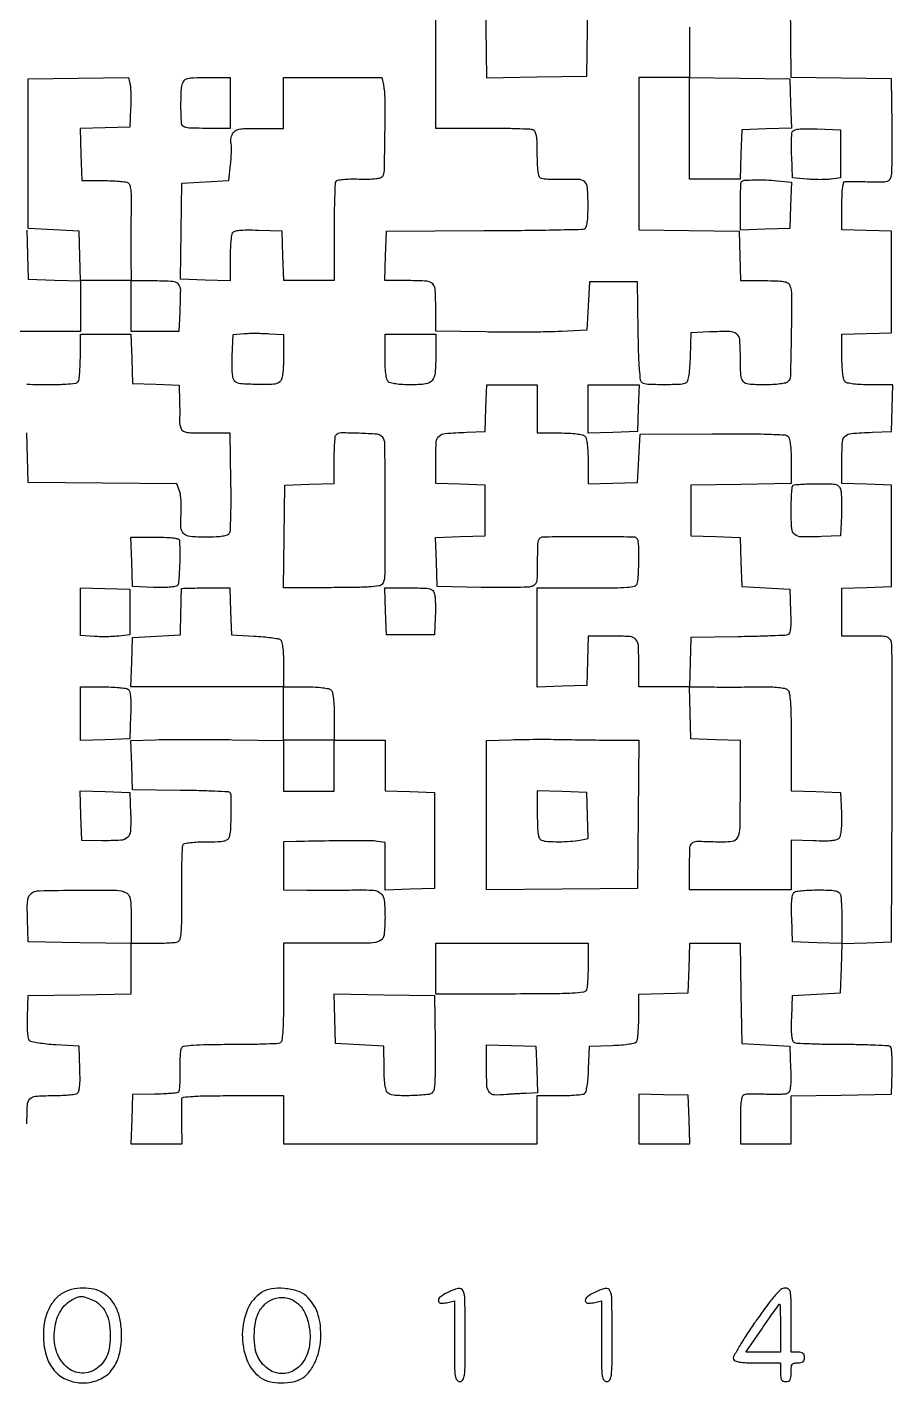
# Model space of a CAD drawing. Extents: x 156 to 936, y 100 to 969.
# Drawn here: x 612 to 936, y 100 to 608 of the extents above; entities that cross this region are included whole.
import ezdxf

# ---------------------------------------------------------------- set-up
doc = ezdxf.new("R2010")
doc.units = 0

msp = doc.modelspace()

# ---------------------------------------------------------------- linework, layer by layer
for points in [[(860, 607.924948), (860, 598.484539), (860, 589.044131), (878.75, 588.772065), (897.5, 588.5), (897.787023, 579.288016), (898.074046, 570.076031), (888.787023, 569.788016), (879.5, 569.5), (879.212474, 560.25), (878.924948, 551), (869.462474, 551), (860, 551), (860, 570), (860, 589), (850.5, 589), (841, 589), (841, 560.522065), (841, 532.044131), (859.75, 531.772065), (878.5, 531.5), (878.787526, 522.25), (879.075052, 513), (887.930537, 513, -0.006773), (892.587052, 512.936924, -0.03465), (895.160133, 512.688208, -0.070053), (896.655249, 512.216672, -0.192061), (897.393011, 511.418213, -0.09206), (898.145544, 507.347604, -0.003894), (898.019097, 492.616753, -0.00225), (897.699267, 477.295436, -0.192327), (896.8, 475.2, -0.142062), (895.888147, 474.698102, -0.021703), (893.825282, 474.327993, -0.021121), (891.136184, 474.08019, -0.012415), (887.906989, 474, -0.019529), (882.10285, 474.22678, -0.206572), (880.053293, 475.30822, -0.160126), (879.15772, 477.685296, -0.010688), (879, 485.062735, 0.021864), (878.742559, 490.947241, 0.211695), (877.562553, 493.083447, 0.162596), (875.01089, 493.947558, 0.011811), (867.479083, 493.800912), (860.5, 493.5), (860.207902, 484.532999, -0.009786), (860.008289, 480.707636, -0.020298), (859.673305, 477.737125, -0.020215), (859.24575, 475.552989, -0.195149), (858.707902, 474.798312, -0.133325), (856.647442, 474.158528, -0.009172), (850.492194, 474.049951, -0.009188), (844.337904, 474.167389, -0.132901), (842.273353, 474.809897, -0.224357), (841.657029, 475.785498, -0.01105), (841.267063, 479.675066, -0.012194), (840.964479, 485.331725, -0.003561), (840.773353, 494.044584), (840.5, 512.5), (831.5, 512.5), (822.5, 512.5), (822, 503.5), (821.5, 494.5), (812, 494, -0.008583), (807.098215, 493.826317, -0.002721), (799.782812, 493.732596, -0.002715), (791.625265, 493.716784, -0.003017), (783.75, 493.791817), (765, 494.083634), (765, 501.960029, 0.011526), (764.828218, 509.411131, 0.176049), (763.85328, 511.752059, 0.194709), (761.641183, 512.801692, 0.014609), (754.855485, 513), (745.924948, 513), (746.212474, 522.25), (746.5, 531.5), (782.931496, 531.712658, 0.001279), (796.991718, 531.830691, 0.00202), (809.04855, 532.011472, 0.000463), (819.616631, 532.222448, 0.086595), (820.681496, 532.431273, 0.227039), (821.30476, 533.089821, 0.041379), (821.696111, 534.7714, 0.028057), (821.932378, 537.393996, 0.008437), (822, 541.401228, 0.016632), (821.788971, 547.743529, 0.191479), (820.736237, 549.951535, 0.183125), (818.431575, 550.886195, 0.014989), (811.817237, 550.840366, -0.011584), (809.288643, 550.805625, -0.014779), (806.959313, 550.896476, -0.012717), (805.035254, 551.077815, -0.108971), (804.22391, 551.361616, -0.195831), (803.67659, 552.111563, -0.027471), (803.309405, 554.033649, -0.023618), (803.072704, 556.759906, -0.009845), (803, 560.452028, 0.007423), (802.935436, 564.800466, 0.036368), (802.684342, 567.244038, 0.072461), (802.210582, 568.674748, 0.187126), (801.418213, 569.393011, 0.081401), (800.244542, 569.635772, 0.002396), (795.184475, 569.821697, 0.00474), (789.207024, 569.955951, 0.003244), (782.418213, 570), (765, 570), (765, 597.980948), (765, 625.961896)], [(783.5, 626.5), (783.772146, 607.728016), (784.044292, 588.956032), (802.772146, 589.228016), (821.5, 589.5), (821.773792, 607.426279, 0.003244), (821.852313, 616.364497, 0.013907)], [(612, 197.418213, -0.012045), (612.169488, 204.452803, -0.170409), (613.103321, 206.752319, -0.196932), (615.216333, 207.795471, -0.016954), (621.356989, 208.015313, 0.009288), (624.570103, 208.081049, 0.012325), (627.487838, 208.267102, 0.009701), (629.896861, 208.527636, 0.10999), (630.793098, 208.850966, 0.187221), (631.389362, 209.659703, 0.039341), (631.721251, 211.4185, 0.027159), (631.864234, 214.085459, 0.008519), (631.793098, 218.085653), (631.5, 226.5), (622.795583, 227, -0.010967), (619.381989, 227.271312, -0.015042), (616.327771, 227.674739, -0.01172), (613.836594, 228.140547, -0.145803), (613.000726, 228.594857, -0.155444), (612.558498, 229.454858, -0.019595), (612.289631, 231.55462, -0.019943), (612.157432, 234.29015, -0.011423), (612.205143, 237.594857), (612.5, 245.5), (631.75, 245.771593), (651, 246.043186), (651, 255.521593), (651, 265), (658.918213, 265, 0.007109), (662.067069, 265.044776, 0.008958), (664.979143, 265.179854, 0.007391), (667.407152, 265.372186, 0.06825), (668.431974, 265.61227, 0.244064), (669.303346, 266.594584, 0.041011), (669.729575, 269.156279, 0.01963), (669.931286, 273.774994, 0.002599), (669.923371, 283.561506, -0.00353), (669.930449, 290.281867, -0.005383), (670.040577, 296.1144, -0.002138), (670.20976, 301.100033, -0.129562), (670.468626, 301.949236, -0.212469), (671.087756, 302.371453, -0.014632), (673.231887, 302.696685, -0.018484), (675.937498, 302.925343, -0.011838), (679.090402, 303, 0.007384), (683.426034, 303.064029, 0.042549), (685.703309, 303.326111, 0.092585), (687.006278, 303.852998, 0.159506), (687.739898, 304.75, 0.081743), (688.274842, 307.309146, 0.008132), (688.442514, 313.59277, 0.004739), (688.448649, 320.141385, 0.196523), (687.913509, 321.419055, 0.186037), (687.368035, 321.661462, 0.001315), (682.237206, 321.906318, 0.004796), (676.322633, 322.116162, 0.003023), (669.413509, 322.253158), (651.5, 322.5), (651.212977, 331.711984), (650.925954, 340.923969), (660.212977, 341.211984, -0.00598), (665.055176, 341.304202, -0.001796), (672.426625, 341.329924, -0.0018), (680.698903, 341.299283, -0.001952), (688.75, 341.209033), (708, 340.918065), (708, 331.459033), (708, 322), (717.5, 322), (727, 322), (727, 331.5), (727, 341), (736.5, 341), (746, 341), (746, 331.537526), (746, 322.075052), (755.25, 321.787526), (764.5, 321.5), (764.5, 303.5), (764.5, 285.5), (755.25, 285.212474), (746, 284.924948), (746, 293.848975), (746, 302.773001), (743.25, 303.153287, 0.031661), (740.518653, 303.356088, 0.003179), (733.979502, 303.385228, 0.00325), (725.032984, 303.310064, 0.00129), (712.75, 303.09531), (708, 303), (708, 294), (708, 285), (716.75, 284.906082, 0.002418), (720.762235, 284.882421, 0.001368), (725.62411, 284.890566, 0.001366), (730.526104, 284.925579, 0.002246), (734.672502, 284.985146, -0.018785), (741.663365, 284.854338, -0.172549), (744.418594, 283.695911, -0.187123), (745.705564, 281.105428, -0.022785), (746, 274.647529, -0.027758), (745.639958, 268.167132, -0.256016), (744.079378, 265.945033, -0.111012), (740.595536, 265.106701, -0.003756), (726.393011, 265), (708, 265), (708, 246.606989, -0.002704), (707.946488, 236.713941, -0.016498), (707.722569, 231.60616, -0.026624), (707.329671, 228.601854, -0.260972), (706.541492, 227.654295, -0.081976), (705.449361, 227.429699, -0.002134), (700.455486, 227.255002, -0.004454), (694.572245, 227.12677, -0.003023), (687.871293, 227.080936, 0.00357), (679.427813, 227.013944, 0.01416), (674.245706, 226.788943, 0.016081), (670.846283, 226.434575, 0.215961), (669.811268, 225.783629, 0.115858), (669.490428, 224.913615, 0.012436), (669.279263, 222.760107, 0.014767), (669.165937, 220.146993, 0.011378), (669.191464, 217.29333, -0.009926), (669.224824, 214.47816, -0.014231), (669.133867, 211.984624, -0.010003), (668.959722, 209.939009, -0.171777), (668.674478, 209.341144, -0.167796), (668.062033, 209.043104, -0.007819), (665.734953, 208.798401, -0.012207), (662.915945, 208.615699, -0.008396), (659.714481, 208.540401), (651.5, 208.485173), (651.212474, 199.242587), (650.924948, 190), (660.526012, 190), (670.127076, 190), (669.992901, 197.75, -0.0011), (669.946662, 200.809528, -0.001463), (669.918889, 203.590625, -0.001029), (669.907225, 205.922726, -0.014849), (669.929363, 206.75, -0.362749), (670.53976, 207.402041, -0.014238), (674.049018, 207.732623, -0.013433), (679.537568, 207.944525, -0.002931), (689, 208), (708, 208), (708, 199), (708, 190), (755.5, 190), (803, 190), (803, 199), (803, 208), (811.25, 208.015313, 0.008579), (814.497876, 208.077072, 0.011582), (817.430835, 208.251296, 0.008725), (819.854929, 208.494381, 0.112667), (820.706033, 208.797157, 0.192561), (821.236162, 209.533237, 0.02067), (821.666992, 211.63313, 0.020911), (822.005667, 214.460658, 0.010674), (822.206033, 218.031844), (822.5, 226.5), (830.968156, 226.793967, 0.010674), (834.539342, 226.994333, 0.020911), (837.36687, 227.333008, 0.02067), (839.466763, 227.763838, 0.192561), (840.202843, 228.293967, 0.112531), (840.505585, 229.144249, 0.008778), (840.748704, 231.558142, 0.011623), (840.922925, 234.478979, 0.008617), (840.984687, 237.712474), (841, 245.924948), (850.25, 246.212474), (859.5, 246.5), (859.787526, 255.75), (860.075052, 265), (869.515461, 265), (878.955869, 265), (879.227935, 246.25), (879.5, 227.5), (888.5, 227), (897.5, 226.5), (897.793098, 218.085653, -0.008525), (897.86398, 214.097108, -0.026999), (897.721849, 211.431271, -0.038792), (897.392979, 209.671951, -0.190993), (896.801704, 208.877446, -0.113704), (895.944752, 208.586656, -0.01277), (893.880669, 208.431217, -0.014971), (891.38079, 208.381998, -0.011628), (888.661509, 208.473149, 0.008265), (885.933618, 208.582955, 0.010429), (883.407566, 208.590139, 0.008697), (881.30157, 208.515539, 0.078563), (880.402903, 208.324367, 0.218412), (879.719702, 207.625856, 0.049185), (879.304572, 205.972212, 0.029477), (879.065407, 203.283816, 0.007448), (879, 198.893011), (879, 190), (888.5, 190), (898, 190), (898, 198.977935), (898, 207.955869), (916.75, 208.227935), (935.5, 208.5), (935.792979, 216.907021, 0.010316), (935.839659, 220.193345, 0.014716), (935.73505, 223.109325, 0.01059), (935.527995, 225.497896, 0.171078), (935.184355, 226.215645, 0.182578), (934.382383, 226.577852, 0.003244), (929.579486, 226.849771, 0.007667), (923.917253, 227.046516, 0.004982), (917.370032, 227.10829, -0.004337), (910.796874, 227.16182, -0.006472), (905.051847, 227.332846, -0.003069), (900.187713, 227.570612, -0.125298), (899.185559, 227.885318, -0.192631), (898.602609, 228.673826, -0.03753), (898.278092, 230.447138, -0.026613), (898.13695, 233.119879, -0.008591), (898.206902, 237.085653), (898.5, 245.5), (907.5, 246), (916.5, 246.5), (916.787036, 255.712964), (917.074071, 264.925929), (926.287036, 265.212964), (935.5, 265.5), (935.776595, 320.5, 0.000947), (935.843216, 341.744487, 0.001486), (935.811656, 360.004687, 0.000367), (935.724867, 375.978117, 0.058002), (935.507543, 377.75, 0.122598), (934.851723, 379.003904, 0.154459), (933.732885, 379.672178, 0.053321), (931.54844, 379.94753, 0.004712), (925.980948, 380), (917, 380), (917, 388.962474), (917, 397.924948), (926.25, 398.212474), (935.5, 398.5), (935.5, 417.5), (935.5, 436.5), (926.25, 436.787526), (917, 437.075052), (917, 446.018474, -0.014194), (917.190094, 452.713321, -0.199365), (918.215838, 454.834916, -0.165063), (920.527107, 455.811311, -0.009054), (928.5, 456.245668), (935.5, 456.5), (935.788933, 465.25), (936.077866, 474), (927.738933, 474, -0.011007), (924.191211, 474.078112, -0.020282), (921.315326, 474.321952, -0.021049), (919.141383, 474.688939, -0.145022), (918.2, 475.2, -0.144682), (917.689961, 476.138013, -0.021131), (917.322617, 478.298731, -0.02038), (917.078344, 481.152513, -0.011159), (917, 484.662474), (917, 492.924948), (926.25, 493.212474), (935.5, 493.5), (935.5, 512.5), (935.5, 531.5), (926.25, 531.787526), (917, 532.075052), (917, 541.037526, -0.00744), (917.063008, 545.271671, -0.02682), (917.287754, 547.96063, -0.04033), (917.655897, 549.625425, -0.306589), (918.25, 550.103467, -0.021515), (919.076863, 550.136195, -0.001507), (921.397508, 550.121163, -0.002134), (924.165553, 550.083074, -0.001605), (927.209602, 550.018417, 0.005646), (932.010131, 549.955262, 0.063929), (933.891915, 550.19329, 0.171243), (934.879098, 550.858136, 0.099633), (935.494778, 552.16495, 0.053713), (935.711545, 553.768641, 0.003003), (935.817507, 558.807829, 0.004598), (935.852496, 564.817956, 0.00335), (935.785177, 571.5), (935.5, 588.5), (916.765536, 588.772008), (898.031072, 589.044016), (897.765536, 617.272008)], [(611.925929, 531.925929), (612.212964, 522.712964), (612.5, 513.5), (622.288011, 513.21333), (632.076022, 512.926659), (631.788011, 522.21333), (631.5, 531.5), (622, 532), (612.5, 532.5), (612.5, 560.5), (612.5, 588.5), (631.225433, 588.771975), (649.950865, 589.04395), (650.526345, 586.751058, -0.045086), (650.731795, 585.443002, -0.00902), (650.844384, 583.081597, -0.009468), (650.873856, 580.319157, -0.008706), (650.800912, 577.479083), (650.5, 570.5), (641.214246, 570.212001), (631.928493, 569.924002), (632.214246, 560.212001), (632.5, 550.5), (640.500655, 550.463121, -0.009403), (643.661698, 550.389089, -0.012358), (646.541082, 550.196063, -0.009892), (648.919426, 549.929928, -0.105983), (649.82885, 549.605777, -0.189744), (650.455321, 548.7682, -0.037945), (650.816894, 546.901307, -0.025901), (650.999542, 544.036274, -0.007675), (650.984277, 539.642656, 0.002249), (650.925041, 535.507773, 0.001364), (650.890311, 530.615343, 0.001367), (650.882363, 525.760196, 0.002409), (650.906082, 521.75), (651, 513), (659.883423, 513, -0.014769), (666.557752, 512.802817, -0.213834), (668.605984, 511.735462, -0.171698), (669.409867, 509.380854, -0.00891), (669.174833, 501.25), (668.835882, 494), (659.917941, 494), (651, 494), (651, 503.5), (651, 513), (641.5, 513), (632, 513), (632, 503.5), (632, 494), (613.75, 493.984687, 0.004181), (606.662785, 493.91947, 0.006279)], [(611.926619, 474.226758, 0.003139), (621.125155, 474.14811, 0.013555), (626.589823, 474.283854, 0.01557), (630.126519, 474.578359, 0.226527), (631.161306, 475.226758, 0.110913), (631.48003, 476.114795, 0.009356), (631.736503, 478.549423, 0.012063), (631.919865, 481.497312, 0.009035), (631.984687, 484.75), (632, 493), (641.462474, 493), (650.924948, 493), (651.212474, 483.75), (651.5, 474.5), (660.25, 474.211067), (669, 473.922134), (669.118421, 467.711067, -0.002523), (669.152645, 465.269701, -0.003464), (669.15713, 463.073768, -0.002238), (669.139869, 461.230277, -0.040887), (669.083902, 460.646442, 0.066498), (669.063755, 460.19398, 0.018384), (669.152698, 459.486536, 0.018227), (669.313721, 458.685115, 0.018152), (669.532868, 457.896442, 0.15762), (670.251793, 456.889413, 0.110676), (671.534272, 456.320265, 0.043671), (673.911374, 456.057887, 0.005661), (679.023763, 456), (687.91275, 456), (688.206375, 437.92399, -0.004242), (688.260919, 430.894132, -0.006305), (688.178839, 424.73951, -0.003037), (688.011938, 419.528922, -0.118956), (687.70031, 418.42399, -0.177396), (686.909795, 417.747313, -0.048753), (685.300459, 417.320235, -0.031193), (682.808214, 417.071179, -0.009309), (678.985494, 417, -0.020489), (673.029135, 417.24418, -0.174977), (670.637713, 418.336283, -0.192318), (669.616563, 420.647951, -0.025571), (669.699142, 426.092265, 0.018528), (669.767445, 428.427089, 0.017235), (669.666319, 430.817849, 0.017516), (669.428623, 432.935655, 0.054184), (669.066006, 434.326392), (668.061571, 436.968254), (640.280786, 437.234127), (612.5, 437.5), (612.211984, 446.787023), (611.923969, 456.074046)]]:
    msp.add_lwpolyline(points, format="xyb")
for points in [[(745.392069, 586.25, -0.048277), (745.902843, 581.222987, -0.004013), (745.860197, 568.094644, -0.001891), (745.651, 554.201483, -0.134486), (745.005984, 552.009683, -0.184364), (744.21682, 551.406528, -0.040984), (742.52432, 551.052799, -0.028383), (739.971545, 550.880586, -0.009259), (736.194661, 550.91046, 0.011358), (733.013067, 550.92227, 0.018336), (730.309011, 550.771574, 0.014449), (728.174407, 550.511507, 0.220233), (727.569031, 550.111695, 0.129131), (727.317381, 549.288663, 0.00184), (727.129256, 544.095796, 0.004958), (726.992318, 538.041898, 0.003231), (726.948712, 531.050714), (726.952773, 513), (717.513912, 513), (708.075052, 513), (707.787526, 522.25), (707.5, 531.5), (698.58457, 531.791346, 0.007874), (694.325344, 531.863419, 0.025891), (691.518036, 531.721257, 0.03736), (689.675579, 531.391596, 0.190691), (688.849883, 530.791346, 0.110589), (688.52683, 529.892587, 0.009469), (688.266784, 527.444872, 0.012148), (688.080958, 524.480841, 0.009118), (688.015313, 521.212474), (688, 512.924948), (678.75, 513.212474), (669.5, 513.5), (669.732841, 531.5), (669.965681, 549.5), (678.732841, 550), (687.5, 550.5), (688.189121, 556.5, 0.01035), (688.416676, 558.922679, 0.011932), (688.530547, 561.240467, 0.01106), (688.536641, 563.201027, 0.065633), (688.383721, 564.212227, -0.071885), (688.27249, 565.015239, -0.037956), (688.354826, 566.020084, -0.03681), (688.59877, 567.056251, -0.046682), (688.979785, 567.962227, -0.118588), (689.954252, 569.056677, -0.10218), (691.373508, 569.66276, -0.044102), (693.828885, 569.938422, -0.005914), (699.035184, 570), (708, 570), (708, 579.5), (708, 589), (726.420545, 589), (744.841089, 589)], [(688, 579.5), (688, 570), (679, 570, -0.005279), (673.880121, 570.054058, -0.042101), (671.531898, 570.302167, -0.118924), (670.361348, 570.833567, -0.211806), (669.871988, 571.75, -0.012179), (669.653303, 576.240411, -0.011963), (669.651589, 580.763086, -0.010918), (669.82987, 584.688803, -0.061226), (670.225249, 586.75, -0.112856), (670.966599, 587.996411, -0.143689), (672.119568, 588.662747, -0.054317), (674.268587, 588.943883, -0.005389), (679.475249, 589), (688, 589)], [(916.5, 560.5), (916.5, 551.5), (913, 551, -0.025271), (911.275512, 550.842002, -0.010209), (908.9125, 550.79375, -0.010071), (906.362159, 550.845125, -0.012595), (904, 551), (898.5, 551.5), (898.205027, 559.411609, -0.006757), (898.130652, 562.542211, -0.008847), (898.151984, 565.403842, -0.006825), (898.2445, 567.787219, -0.078651), (898.438673, 568.700781, -0.222283), (899.127059, 569.364206, -0.05328), (900.715903, 569.724548, -0.030281), (903.338027, 569.871594, -0.007113), (907.733647, 569.789171), (916.5, 569.5)], [(892.787814, 550.382182), (898.075629, 549.846638), (897.787814, 541.173319), (897.5, 532.5), (888.25, 532.212474), (879, 531.924948), (879, 540.795808, -0.004454), (879.030559, 544.225975, -0.00692), (879.124207, 547.183248, -0.002644), (879.252444, 549.70626, -0.186278), (879.422831, 550.083333, -0.181623), (880.477265, 550.552605, -0.009261), (884.285458, 550.708361, -0.015059), (888.574282, 550.675087, -0.015767)], [(708, 484.529895, -0.00982), (707.924766, 480.699477, -0.025854), (707.675389, 477.965859, -0.03442), (707.26862, 476.071226, -0.150566), (706.648795, 475.123488, -0.163371), (704.299028, 474.215226, -0.015729), (698.089708, 474.131354, -0.015169), (691.876218, 474.431602, -0.178093), (689.710973, 475.427542, -0.145397), (689.185328, 476.393347, -0.028752), (688.883356, 478.36252, -0.023515), (688.752617, 481.103917, -0.010132), (688.824456, 484.763227), (689.148912, 492.892281), (693.324456, 493.19614, -0.012884), (695.297719, 493.288708, -0.006304), (697.815621, 493.310117, -0.006249), (700.435232, 493.266621, -0.009014), (702.75, 493.15745), (708, 492.814901)], [(765, 485.434259, -0.017295), (764.758898, 478.466064, -0.155101), (763.647014, 475.657213, -0.194143), (761.236486, 474.332164, -0.029782), (755.664816, 474, -0.013535), (752.646142, 474.081732, -0.021675), (750.080914, 474.33259, -0.02207), (748.090824, 474.704928, -0.139981), (747.2, 475.2, -0.144849), (746.689458, 476.139671, -0.021091), (746.322289, 478.306878, -0.020332), (746.07823, 481.171507, -0.011084), (746, 484.7), (746, 493), (755.5, 493), (765, 493)], [(803, 465), (803, 456), (811.3, 456, -0.011084), (814.828493, 455.92177, -0.020332), (817.693122, 455.677711, -0.021091), (819.860329, 455.310542, -0.144849), (820.8, 454.8, -0.145015), (821.311042, 453.858679, -0.021051), (821.678036, 451.684979, -0.020283), (821.921884, 448.809501, -0.01101), (822, 445.262474), (822, 436.924948), (831.25, 437.212474), (840.5, 437.5), (841, 446.5), (841.5, 455.5), (868.466739, 455.692567, -0.002614), (880.417174, 455.715417, -0.006889), (888.978155, 455.569053, -0.003959), (895.430365, 455.31864, -0.162923), (896.716739, 454.820122, -0.157943), (897.292813, 453.910945, -0.029031), (897.679739, 451.935638, -0.023811), (897.924619, 449.152927, -0.010041), (898, 445.399621), (898, 437.044131), (879.25, 436.772065), (860.5, 436.5), (860.5, 427), (860.5, 417.5), (869.712964, 417.212964), (878.925929, 416.925929), (879.212964, 407.712964), (879.5, 398.5), (888.5, 398), (897.5, 397.5), (897.790697, 389.234232, -0.008106), (897.866234, 385.246988, -0.029312), (897.724493, 382.712955, -0.046241), (897.390004, 381.119413, -0.23021), (896.782956, 380.470207, -0.080361), (895.79513, 380.263755, -0.00165), (890.727583, 380.048995, -0.00383), (884.789511, 379.862506, -0.002562), (877.992259, 379.735975), (860.5, 379.5), (860.212474, 370.25), (859.924948, 361), (869.212474, 360.931729, 0.001674), (873.373285, 360.915077, 0.001065), (878.216076, 360.922233, 0.00107), (882.967154, 360.949545, 0.001988), (886.820975, 360.99527, -0.011128), (890.372164, 360.972485, -0.01976), (893.29094, 360.773153, -0.020842), (895.521941, 360.437386, -0.126079), (896.570975, 359.941096, -0.180596), (897.321675, 358.632196, -0.022588), (897.714354, 355.326208, -0.015237), (897.942063, 349.982079, -0.003028), (898, 340.415081), (898, 322.075052), (907.25, 321.787526), (916.5, 321.5), (916.793771, 313.655204, -0.011559), (916.84217, 310.273852, -0.021189), (916.701223, 307.522092, -0.023197), (916.407018, 305.433375, -0.127282), (915.926516, 304.411457, -0.146513), (914.938809, 303.75425, -0.046044), (913.181635, 303.390478, -0.029245), (910.511406, 303.247105, -0.008463), (906.382745, 303.33695), (898, 303.661394), (898, 294.330697), (898, 285), (879, 285), (860, 285), (860, 294, -0.009036), (860.121822, 300.740614, -0.198521), (860.922758, 302.495865, -0.191866), (862.739711, 303.20402, -0.008357), (869.684577, 303.035926, 0.033542), (875.792074, 303.195655, 0.26383), (878.032459, 304.758538, 0.10785), (878.886598, 308.391551, 0.00401), (879, 322.529862), (879, 340.924948), (869.75, 341.212474), (860.5, 341.5), (860.213788, 351.25), (859.927576, 361), (850.463788, 361), (841, 361), (841, 368.918213, 0.011384), (840.829682, 376.397656, 0.174757), (839.860252, 378.745668, 0.195866), (837.658129, 379.79962, 0.014889), (830.930537, 380), (822.075052, 380), (821.787526, 370.75), (821.5, 361.5), (812.25, 361.212474), (803, 360.924948), (803, 379.462474), (803, 398), (821.393011, 398, 0.002472), (831.723448, 398.051073, 0.018295), (836.640441, 398.27975, 0.036273), (839.393178, 398.711497, 0.24904), (840.393011, 399.581787, 0.06844), (840.631074, 400.599719, 0.007317), (840.821697, 403.0249, 0.008902), (840.955615, 405.933927, 0.00705), (841, 409.081787, 0.005509), (840.947824, 413.816919, 0.056082), (840.685501, 415.761606, 0.17292), (840.076973, 416.673253, 0.155827), (839, 417.042857, 0.004498), (837.631262, 417.059872, 0.000229), (833.18125, 417.073125, 0.000365), (827.891628, 417.082594, 0.000265), (822, 417.085714, 0.000265), (816.108372, 417.082594, 0.000365), (810.81875, 417.073125, 0.000229), (806.368738, 417.059872, 0.004498), (805, 417.042857, 0.171234), (803.915792, 416.634011, 0.164691), (803.306866, 415.6286, 0.050013), (803.049602, 413.461642, 0.004557), (803, 408.019052, -0.004723), (802.947427, 402.4538, -0.053257), (802.67193, 400.266745, -0.153829), (802.003755, 399.144405, -0.122326), (800.75, 398.483537, -0.053901), (799.202744, 398.275019, -0.002978), (794.314063, 398.175744, -0.004581), (788.484344, 398.145502, -0.003332), (782, 398.214485), (765.5, 398.5), (765.212977, 407.711984), (764.925954, 416.923969), (774.212977, 417.211984), (783.5, 417.5), (783.5, 427), (783.5, 436.5), (774.25, 436.787526), (765, 437.075052), (765, 446.018474, -0.014194), (765.190094, 452.713321, -0.199365), (766.215838, 454.834916, -0.165063), (768.527107, 455.811311, -0.009054), (776.5, 456.245668), (783.5, 456.5), (783.788933, 465.25), (784.077866, 474), (793.538933, 474), (803, 474)], [(744.832594, 454.701712, -0.173475), (745.845032, 451.921169, -0.001277), (745.922489, 427.017708, -0.001275), (745.87285, 402.112536, -0.173763), (744.863429, 399.335442, -0.193359), (743.744879, 398.730072, -0.012284), (739.957167, 398.390168, -0.012469), (734.419108, 398.168553, -0.003652), (725.902014, 398.102509), (707.957145, 398.094439), (708.228573, 417.297219), (708.5, 436.5), (717.75, 436.787526), (727, 437.075052), (727, 445.870859, -0.007069), (727.048335, 449.289663, -0.010516), (727.195833, 452.278732, -0.005912), (727.400837, 454.768224, -0.174595), (727.666667, 455.333333, -0.197917), (729.553072, 456.118946, -0.010153), (736.303428, 456.007736, -0.010023), (743.050142, 455.623952, -0.203023)], [(916.529566, 434.738223, -0.046297), (916.732976, 433.422419, -0.008315), (916.842764, 430.941177, -0.008911), (916.871285, 428.020953, -0.007951), (916.798618, 424.988223), (916.5, 417.5), (909.5, 417.210375, -0.011994), (901.862632, 417.07774, -0.17452), (899.36783, 417.994587, -0.203824), (898.227681, 420.234048, -0.017196), (898, 426.852385, -0.007054), (898.048334, 430.278272, -0.010497), (898.195833, 433.273305, -0.005892), (898.400823, 435.768035, -0.174651), (898.666667, 436.333333, -0.173043), (899.226591, 436.598788, -0.00648), (901.57982, 436.804167, -0.011049), (904.413417, 436.951642, -0.007476), (907.647615, 437, -0.005362), (912.756839, 436.945207, -0.057037), (914.81425, 436.664922, -0.156204), (915.885482, 435.994429, -0.11443)], [(669.078127, 415.75, -0.016056), (669.230094, 410.738022, -0.011917), (669.088115, 405.199473, -0.005805), (668.77002, 399.997301, -0.180089), (668.241112, 398.841112, -0.167784), (667.514846, 398.48766, -0.012152), (665.26158, 398.27033, -0.015943), (662.501161, 398.159943, -0.011342), (659.405143, 398.205143), (651.5, 398.5), (651.212474, 407.75), (650.924948, 417), (659.962474, 417, -0.007311), (664.242531, 416.937413, -0.026765), (666.944791, 416.713261, -0.04066), (668.609174, 416.345347, -0.311953)], [(650.5, 389), (650.5, 380.5), (646.5, 380, -0.018196), (644.594973, 379.831985, -0.00864), (642.132812, 379.747499, -0.008551), (639.552267, 379.747712, -0.011993), (637.25, 379.84255), (632, 380.185099), (632, 389.130076), (632, 398.075052), (641.25, 397.787526), (650.5, 397.5)], [(688.211067, 389.25), (688.5, 380.5), (697, 380, -0.007979), (700.346792, 379.749484, -0.010698), (703.370312, 379.409226, -0.008061), (705.869389, 379.032598, -0.102535), (706.75, 378.690983, -0.188703), (707.314643, 377.905665, -0.029014), (707.689017, 375.983238, -0.024001), (707.92738, 373.22901, -0.009585), (708, 369.440983), (708, 361), (716.3, 361, -0.011084), (719.828493, 360.92177, -0.020332), (722.693122, 360.677711, -0.021091), (724.860329, 360.310542, -0.144849), (725.8, 359.8, -0.147006), (726.316915, 358.838945, -0.020534), (726.681818, 356.584848, -0.019692), (726.923212, 353.57572, -0.010168), (727, 349.8), (727, 341), (717.5, 341), (708, 341), (708, 351), (708, 361), (679.462474, 361), (650.924948, 361), (651.212474, 370.25), (651.5, 379.5), (660.491291, 380), (669.482581, 380.5), (669.622494, 389, -0.001262), (669.684696, 392.276468, -0.002013), (669.756204, 395.076563, -0.000393), (669.831061, 397.542734, -0.103485), (669.881204, 397.75, -0.281184), (670.037101, 397.851913, -0.000811), (672.597417, 397.926562, -0.004269), (675.516844, 397.982004, -0.002612), (678.961067, 398), (687.922134, 398)], [(764.534354, 395.719147, -0.044171), (764.737794, 394.439148, -0.009649), (764.849527, 392.207982, -0.009978), (764.877508, 389.613115, -0.009424), (764.803406, 386.969147), (764.5, 380.5), (755.5, 380.5), (746.5, 380.5), (746.211067, 389.25), (745.922134, 398), (754.942015, 398, -0.004658), (760.558859, 397.947677, -0.053755), (762.743093, 397.670916, -0.155561), (763.865259, 396.995061, -0.119096)], [(649.791346, 360.150117, -0.190691), (650.391596, 359.324421, -0.03736), (650.721257, 357.481964, -0.025891), (650.863419, 354.674656, -0.007874), (650.791346, 350.41543), (650.5, 341.5), (641.25, 341.212474), (632, 340.924948), (632, 350.962474), (632, 361), (640.25, 360.984687, -0.009158), (643.503986, 360.919039, -0.01219), (646.455895, 360.733216, -0.009524), (648.89348, 360.473134, -0.110447)], [(831.765819, 341.037566), (841.031637, 341), (840.765819, 313.25), (840.5, 285.5), (812.25, 285.234427), (784, 284.968853), (784, 312.946901), (784, 340.924948), (793.25, 341.212474, -0.004375), (797.512192, 341.307635, -0.002418), (802.720312, 341.353137, -0.00241), (807.999657, 341.348281, -0.003875), (812.5, 341.287566, 0.001274), (817.00143, 341.203418, 0.000792), (822.284334, 341.126499, 0.000794), (827.497552, 341.067131, 0.001436)], [(650.789532, 313.306341, -0.02091), (650.748729, 307.021148, -0.197673), (649.627607, 304.631184, -0.174353), (647.071283, 303.560538, -0.015594), (640, 303.41764), (632.5, 303.5), (632.211971, 312.788029), (631.923942, 322.076058), (641.211971, 321.788029), (650.5, 321.5)], [(803, 313.144515, 0.006687), (803.062877, 308.443624, 0.034414), (803.311272, 305.851928, 0.069706), (803.782488, 304.347501, 0.192751), (804.581787, 303.606989, 0.078039), (806.798187, 303.133083, 0.014165), (811.014952, 303.021077, 0.0162), (815.448713, 303.172638, 0.032719), (818.912002, 303.6324), (822.074004, 304.264801), (821.787002, 312.8824), (821.5, 321.5), (812.25, 321.787526), (803, 322.075052)], [(649.162889, 283.912825, -0.139504), (650.12325, 282.98417, -0.085894), (650.67154, 281.498724, -0.039274), (650.936892, 278.949524, -0.006303), (651, 273.943223), (651, 264.956814), (631.75, 265.228407), (612.5, 265.5), (612.205823, 273.981113, -0.007328), (612.115073, 278.514086, -0.036128), (612.285737, 281.062797, -0.069466), (612.736676, 282.644117, -0.131481), (613.562017, 283.669007, -0.153439), (616.565788, 284.687377, -0.00388), (631.104569, 284.89977, -0.004604), (645.4532, 284.865921, -0.120536)], [(916.393011, 283.418213, -0.069848), (916.63146, 282.385589, -0.006768), (916.821697, 279.817202, -0.008488), (916.955645, 276.734479, -0.006612), (917, 273.380687), (917, 264.924948), (907.75, 265.212474), (898.5, 265.5), (898.208654, 274.41543, -0.007874), (898.136581, 278.674656, -0.025891), (898.278743, 281.481964, -0.03736), (898.608404, 283.324421, -0.190691), (899.208654, 284.150117, -0.107982), (900.091332, 284.472535, -0.010487), (902.365802, 284.733216, -0.012916), (905.121612, 284.918989, -0.009869), (908.143011, 284.984687, -0.008442), (912.089976, 284.925952, -0.038989), (914.35885, 284.676047, -0.076097), (915.70187, 284.201663, -0.180148)], [(822, 257.081787, -0.006906), (821.956553, 253.936322, -0.008768), (821.825431, 251.034629, -0.007138), (821.63892, 248.616176, -0.0689), (821.405721, 247.614908, -0.274993), (820.276471, 246.724532, -0.018881), (816.056676, 246.33014, -0.012041), (808.727387, 246.10026, -0.001524), (792.905721, 246.033408), (765, 246.000575), (765, 255.500287), (765, 265), (793.5, 265), (822, 265)], [(764.774123, 228.131529, -0.00406), (764.83508, 220.175686, -0.01151), (764.704806, 214.627759, -0.010742), (764.43581, 210.676913, -0.151969), (763.901678, 209.381529, -0.199807), (761.96458, 208.364048, -0.014973), (755.898704, 208.004001, -0.017686), (749.86002, 208.040386, -0.131601), (747.144267, 208.889677, -0.177414), (746.51116, 209.714188, -0.035673), (746.078011, 211.5448, -0.026473), (745.784588, 214.248796, -0.009484), (745.644267, 218.124364), (745.5, 226.5), (736.5, 227), (727.5, 227.5), (727.21218, 236.772204), (726.924361, 246.044409), (745.71218, 245.772204), (764.5, 245.5)], [(802.788933, 217.75), (803.077866, 209), (798.788933, 208.843476, 0.003542), (796.927402, 208.762333, 0.002654), (794.878624, 208.647576, 0.002683), (792.950991, 208.518952, 0.006141), (791.5, 208.39638, -0.032053), (786.972658, 208.249311, -0.223361), (785.051447, 209.227922, -0.15289), (784.172507, 211.586309, -0.013328), (784, 218.056578), (784, 227.075052), (793.25, 226.787526), (802.5, 226.5)], [(625.181971, 133.96959, 0.090717), (621.980856, 131.113811, 0.070905), (619.662892, 127.063913, 0.062894), (618.369182, 122.05268, 0.047689), (618.188982, 116.373028, 0.069043), (619.541853, 109.748698, 0.103233), (622.59479, 104.713613, 0.112284), (627.187606, 101.595952, 0.093454), (633, 100.5, 0.099705), (638.987608, 101.705977, 0.121095), (643.57153, 105.108397, 0.106963), (646.431179, 110.626304, 0.065253), (647.42072, 117.927921, 0.040053), (647.007478, 123.377815, 0.061103), (645.708196, 127.933956, 0.071012), (643.547934, 131.524464, 0.085149), (640.580035, 134.114322, 0.081931), (637.117523, 135.513769, 0.057563), (632.929743, 135.957653, 0.057186), (628.717815, 135.43419, 0.077558)], [(636.465701, 131.578778, -0.090915), (639.327142, 129.715844, -0.084021), (641.435205, 126.912135, -0.072561), (642.716412, 123.198199, -0.04689), (643.14233, 118.661532, -0.029151), (642.887011, 114.293729, -0.060663), (642.084555, 110.98382, -0.072961), (640.638143, 108.36546, -0.063566), (638.439821, 106.131323, -0.17623), (632.520452, 104.185209, -0.17859), (626.773261, 106.512045, -0.139815), (622.946169, 112.687197, -0.103181), (622.369843, 120.750127, -0.044662), (623.201603, 124.408768, -0.059227), (624.627142, 127.507897, -0.064862), (626.611514, 129.966912, -0.072012), (629.096399, 131.735258, -0.023149), (631.104768, 132.65253, -0.101187), (632.382738, 132.885684, -0.081723), (633.780887, 132.625027, -0.012096)], [(699.831892, 134.350243, 0.151456), (694.577438, 128.100874, 0.095939), (692.603751, 118.712408, 0.095062), (694.274263, 109.188743, 0.145173), (699.325987, 102.564534, 0.102008), (702.639703, 101.054303, 0.053336), (707.162424, 100.519305, 0.053121), (711.732933, 100.954673, 0.095592), (715.200893, 102.387156, 0.090007), (717.925462, 104.986342, 0.056737), (720.101093, 108.821101, 0.052108), (721.520615, 113.433098, 0.048655), (722, 118.347843, 0.034859), (721.677666, 122.965568, 0.053601), (720.70098, 126.84751, 0.059569), (719.024796, 130.126342, 0.058626), (716.615183, 132.937181, 0.111115), (713.271036, 134.868215, 0.054641), (708.423883, 135.816357, 0.054603), (703.478487, 135.692195, 0.109647)], [(713.388016, 130.172089, -0.105588), (716.100277, 126.495419, -0.065658), (717.659739, 121.345885, -0.062979), (717.869053, 115.712235, -0.076932), (716.605633, 110.598574, -0.12834), (712.997655, 105.862983, -0.159333), (707.819124, 103.981836, -0.15784), (702.492715, 105.517324, -0.1256), (698.494289, 110.011044, -0.082927), (697.378547, 113.473025, -0.039238), (697.059513, 118.167049, -0.03906), (697.4846, 122.949377, -0.069193), (698.67096, 126.719028, -0.107535), (701.421071, 130.282239, -0.117734), (705.319626, 132.237377, -0.121254), (709.58937, 132.190971, -0.118709)], [(769.25, 134.254619, 0.046978), (766.748702, 132.701445, 0.216999), (765.961039, 131.238351, 0.405652), (766.705805, 130.361725, 0.078161), (769, 130.5), (772, 131.158911), (772, 116.079455, 0.002207), (772.042022, 106.557237, 0.030768), (772.283158, 103.134932, 0.11903), (772.881934, 101.585666, 0.246054), (774, 101, 0.267644), (775.131287, 101.652291, 0.103099), (775.721429, 103.4375, 0.026629), (775.959338, 107.362042, 0.001825), (776, 118.5, 0.003467), (775.908835, 131.645842, 0.098041), (775.203983, 134.963736, 0.372048), (773.429404, 135.828959, 0.050814)], [(824.25, 134.254619, 0.046978), (821.748702, 132.701445, 0.216999), (820.961039, 131.238351, 0.405652), (821.705805, 130.361725, 0.078161), (824, 130.5), (827, 131.158911), (827, 116.079455, 0.002207), (827.042022, 106.557237, 0.030768), (827.283158, 103.134932, 0.11903), (827.881934, 101.585666, 0.246054), (829, 101, 0.267644), (830.131287, 101.652291, 0.103099), (830.721429, 103.4375, 0.026629), (830.959338, 107.362042, 0.001825), (831, 118.5, 0.003467), (830.908835, 131.645842, 0.098041), (830.203983, 134.963736, 0.372048), (828.429404, 135.828959, 0.050814)], [(884.651868, 123.406407, 0.007393), (881.280978, 118.423721, 0.011819), (878.567477, 114.060514, 0.006576), (876.466322, 110.387214, 0.22174), (876.397542, 109.406407, 0.214797), (877.084688, 108.724974, 0.051105), (878.681869, 108.307028, 0.030572), (881.271974, 108.06625, 0.007893), (885.468615, 108), (894, 108), (894, 104.5, 0.022514), (894.082184, 102.67572, 0.10769), (894.392857, 101.6875, 0.177212), (894.997538, 101.177287, 0.087745), (896, 101, 0.087745), (897.002462, 101.177287, 0.177212), (897.607143, 101.6875, 0.10769), (897.917816, 102.67572, 0.022514), (898, 104.5, -0.021436), (898.084309, 106.465575, -0.13443), (898.428571, 107.4, -0.189121), (899.13778, 107.861332, -0.050766), (900.5, 108, 0.044917), (901.682766, 108.106468, 0.124434), (902.4375, 108.45, 0.149477), (902.857434, 109.064742, 0.07578), (903, 110, 0.07578), (902.857434, 110.935258, 0.149477), (902.4375, 111.55, 0.124434), (901.682766, 111.893532, 0.044917), (900.5, 112), (898, 112), (898, 124, 0.002625), (897.958767, 131.853379, 0.044285), (897.702561, 134.432511, 0.182762), (897.014253, 135.557546, 0.166566), (895.722942, 136, 0.176775), (894.180332, 135.437016, 0.037461), (892.101381, 133.401838, 0.022769), (889.214716, 129.799999, 0.005128)], [(894, 121), (894, 112), (887.511407, 112), (881.022814, 112), (887.21785, 121, -0.002072), (889.614125, 124.450545, -0.003377), (891.679327, 127.35625, -0.000557), (893.521677, 129.905689, -0.240459), (893.706443, 130, -0.403482), (893.826016, 129.884746, -0.001043), (893.913768, 127.35625, -0.005095), (893.978903, 124.451024, -0.003057)]]:
    msp.add_lwpolyline(points, format="xyb", close=True)
for points in [[(840.788933, 465.25), (840.5, 456.5), (831.25, 456.212474), (822, 455.924948), (822, 464.962474), (822, 474), (831.538933, 474), (841.077866, 474)], [(840.999039, 199.25), (841, 190), (850.537526, 190), (860.075052, 190), (859.787526, 199.060359), (859.5, 208.120719), (850.249039, 208.310359), (840.998078, 208.5)]]:
    msp.add_lwpolyline(points, close=True)

doc.saveas('drawing.dxf')
